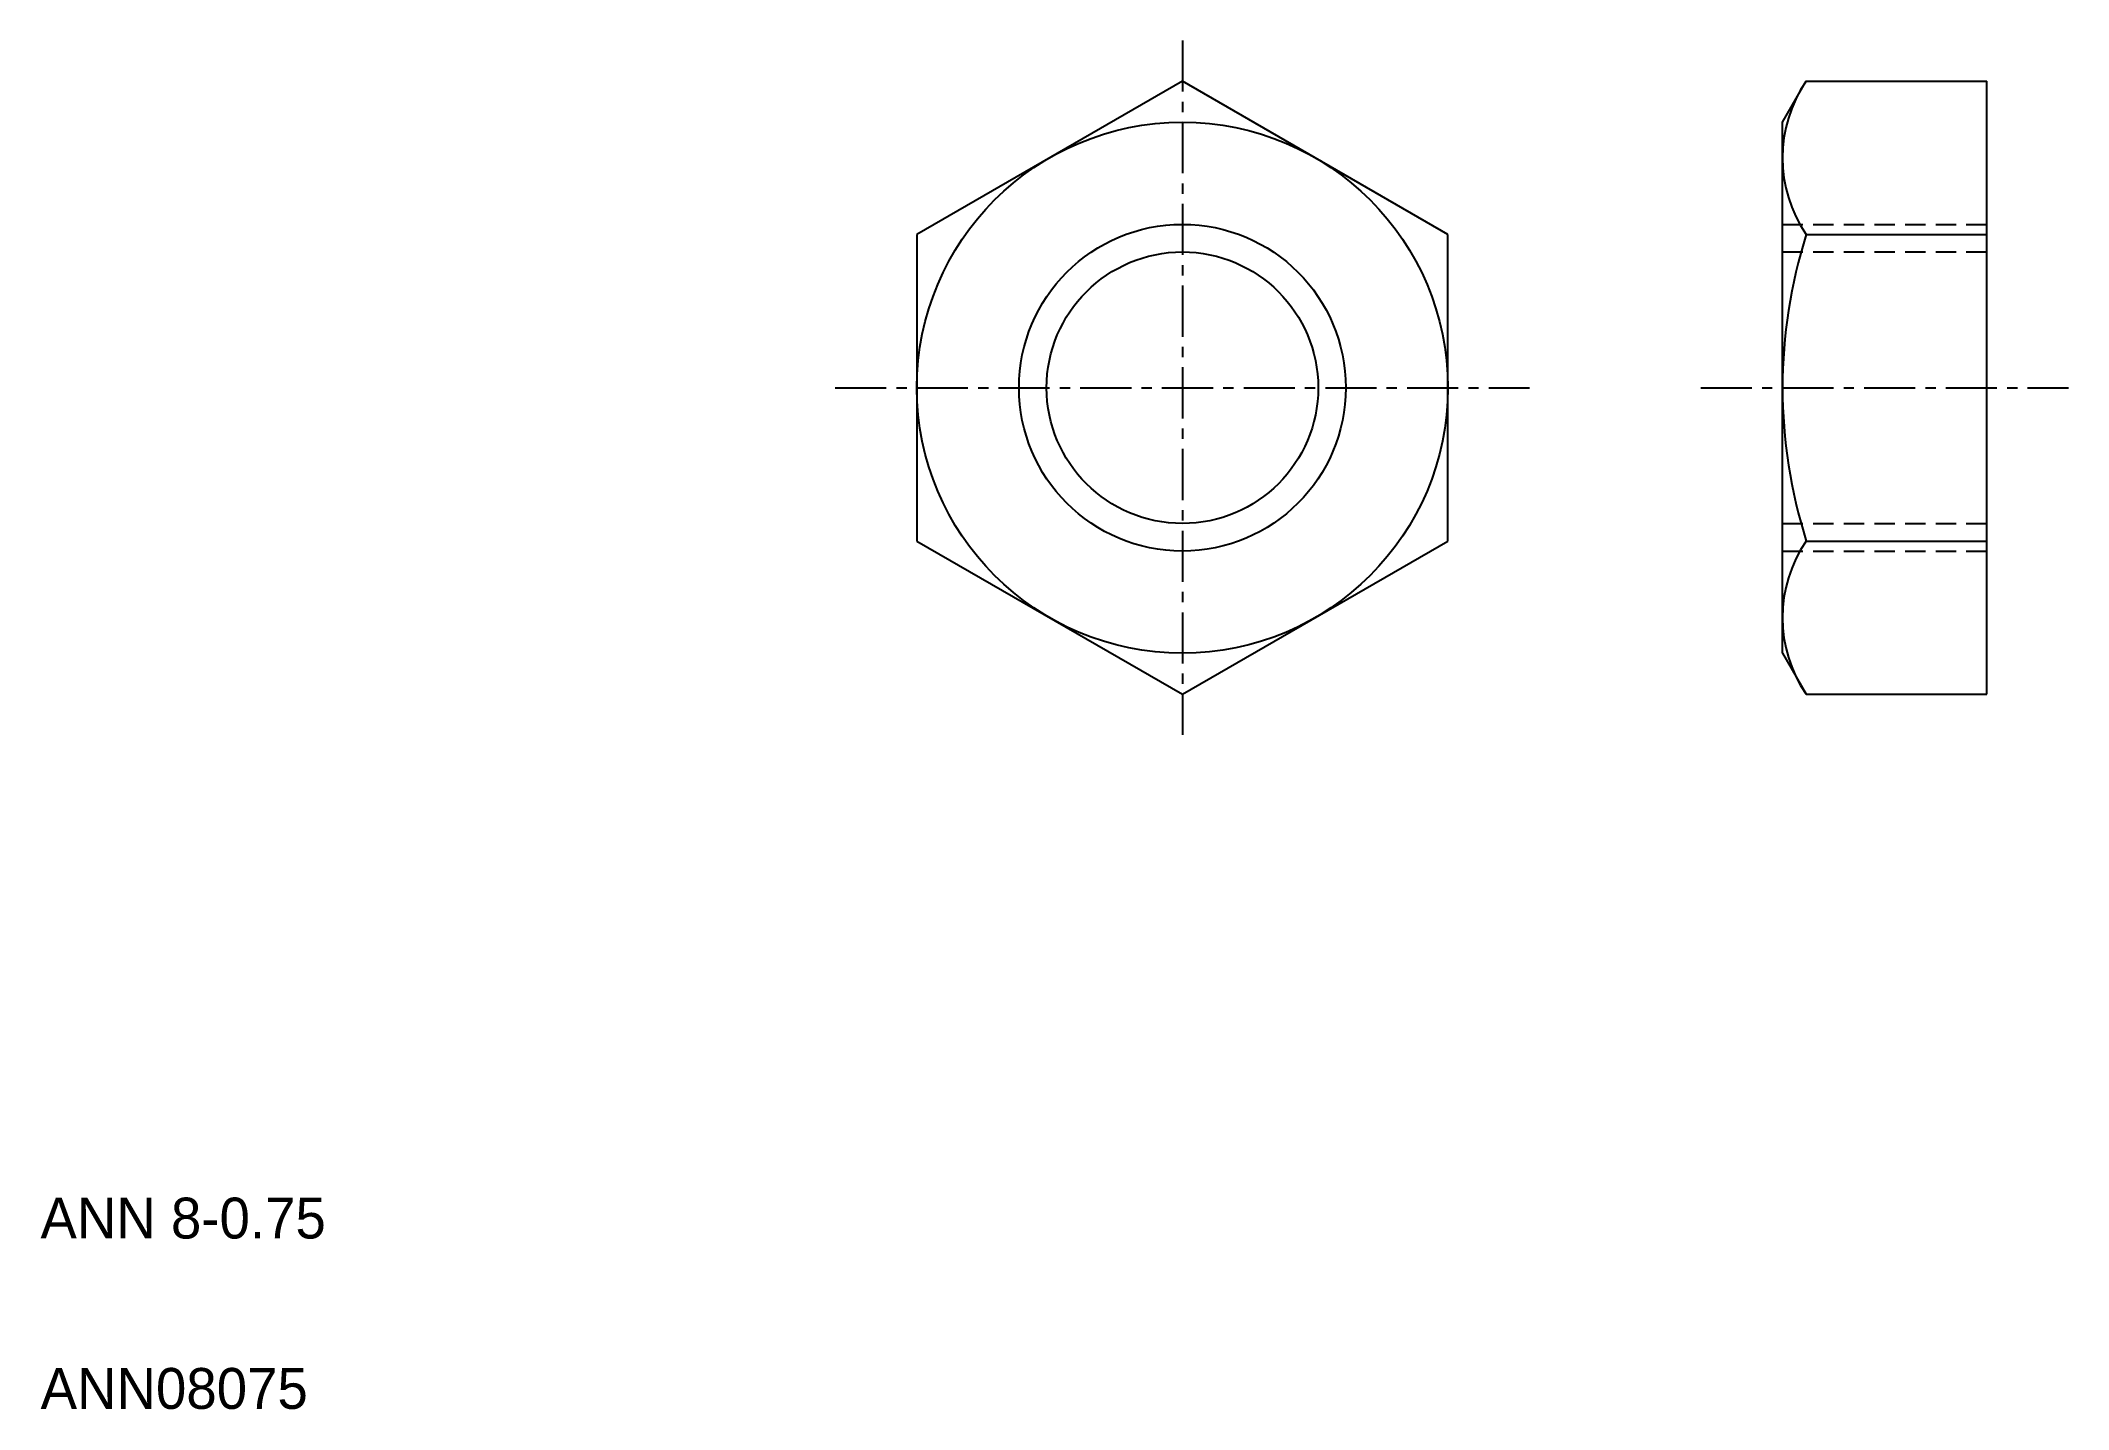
# Model space of a CAD drawing. Extents: x 2.5 to 52.1, y 2.5 to 36.
import ezdxf

# ---------------------------------------------------------------- set-up
doc = ezdxf.new("R2010")
doc.units = 0
doc.linetypes.add('CENTER', pattern=[2, 1.25, -0.25, 0.25, -0.25])
doc.linetypes.add('DASHED', pattern=[0.75, 0.5, -0.25])
doc.layers.get('0').update_dxf_attribs({"linetype": 'CONTINUOUS'})
doc.layers.add('CENTER', color=1, linetype='CENTER')

msp = doc.modelspace()

# ---------------------------------------------------------------- linework, layer by layer
at = {"color": 7, "linetype": 'CONTINUOUS'}
for p, q in [((30.452, 35.005), (23.952, 31.252)), ((36.952, 31.252), (30.452, 35.005)), ((45.143, 34), (45.724, 35.005)), ((45.724, 35.005), (50.143, 35.005)), ((50.143, 19.994), (50.143, 35.005)), ((45.143, 21), (45.143, 34)), ((33.702, 33.129), (33.702, 33.129)), ((35.327, 32.191), (35.327, 32.191)), ((23.952, 31.252), (23.952, 23.747)), ((36.952, 23.747), (36.952, 31.252)), ((45.724, 31.252), (50.143, 31.252)), ((23.952, 23.747), (30.452, 19.994)), ((30.452, 19.994), (36.952, 23.747)), ((45.724, 23.747), (50.143, 23.747)), ((45.143, 21), (45.724, 19.994)), ((45.143, 21), (45.143, 21)), ((45.724, 19.994), (50.143, 19.994))]:
    msp.add_line(p, q, dxfattribs=at)
at = {"color": 3, "linetype": 'DASHED'}
for p, q in [((45.143, 31.5), (50.143, 31.5)), ((45.143, 30.823), (50.143, 30.823)), ((45.143, 24.176), (50.143, 24.176)), ((45.143, 23.5), (50.143, 23.5))]:
    msp.add_line(p, q, dxfattribs=at)
at = {"color": 7, "linetype": 'CONTINUOUS'}
for radius in [6.5, 3.324]:
    msp.add_circle((30.452, 27.5), radius, dxfattribs=at)
at = {"color": 3, "linetype": 'CONTINUOUS'}
msp.add_circle((30.452, 27.5), 4, dxfattribs=at)
at = {"color": 7, "linetype": 'CONTINUOUS'}
for centre, radius, start, end in [((48.465, 33.129), 3.322, 145.6083, 214.3917), ((57.563, 27.5), 12.419, 162.412, 197.588), ((48.465, 21.87), 3.322, 145.6083, 214.3917)]:
    msp.add_arc(centre, radius, start, end, dxfattribs=at)
at = {"layer": 'CENTER', "color": 1, "linetype": 'CENTER'}
for p, q in [((30.452, 36), (30.452, 19)), ((21.952, 27.5), (38.952, 27.5)), ((43.143, 27.5), (52.143, 27.5))]:
    msp.add_line(p, q, dxfattribs=at)

# ---------------------------------------------------------------- texts
at = {"color": 7, "linetype": 'CONTINUOUS'}
for s, p in [('ANN 8-0.75', (2.496, 6.671)), ('ANN08075', (2.5, 2.5))]:
    msp.add_text(s, height=1, dxfattribs=at).set_placement(p)

doc.saveas('drawing.dxf')
